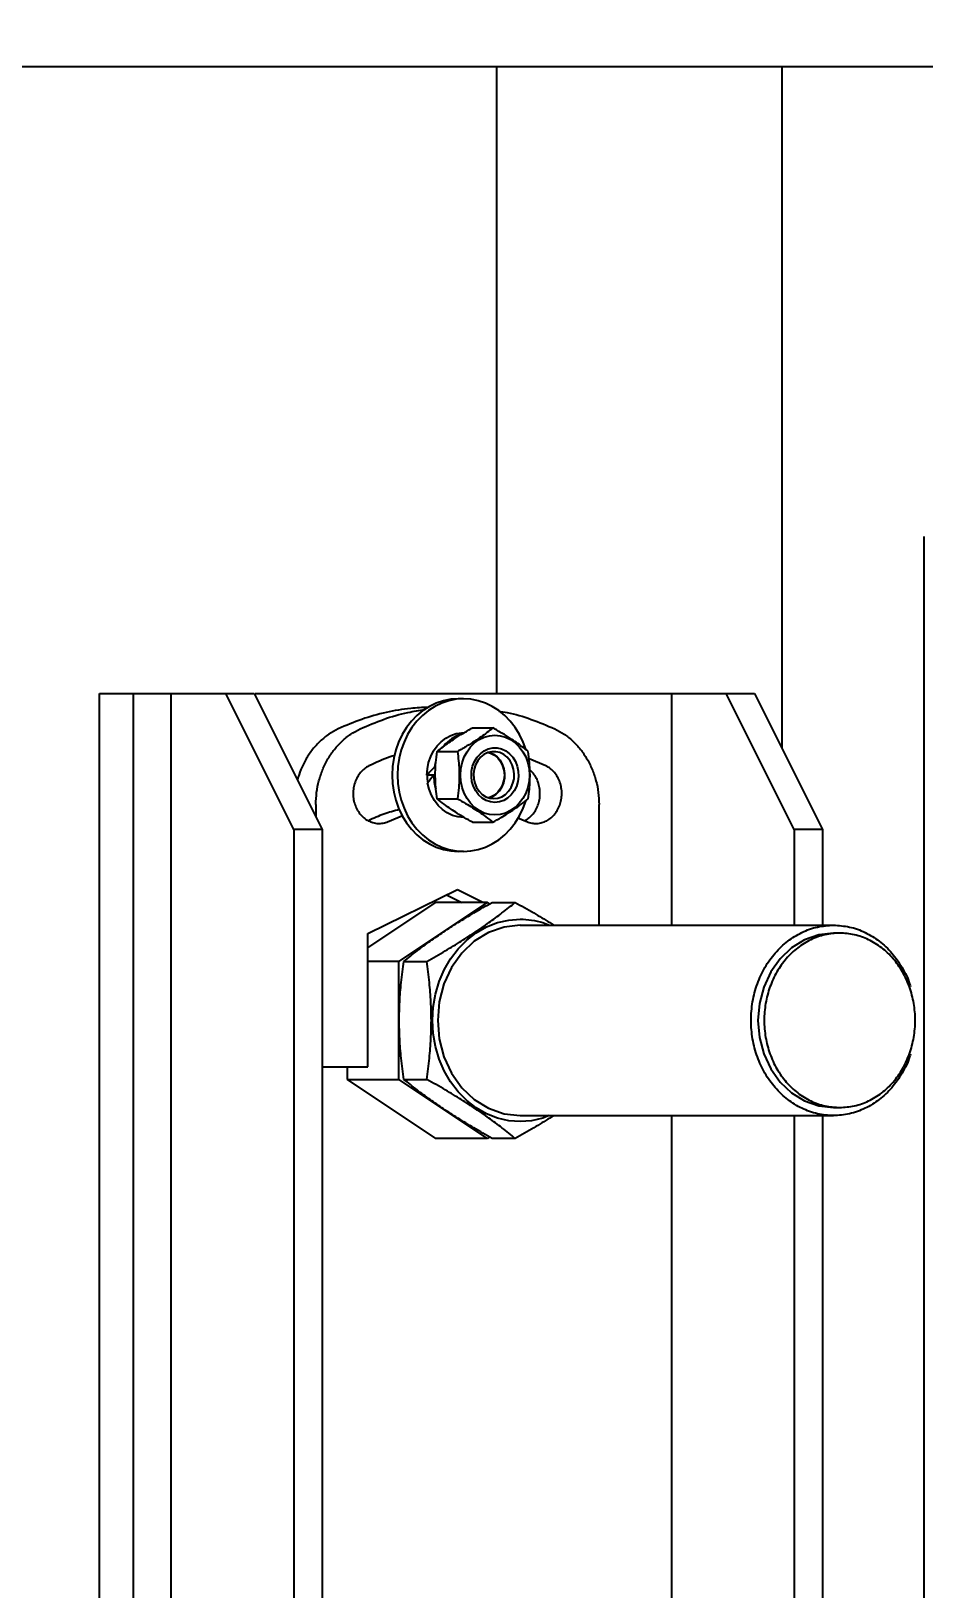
# Model space of a CAD drawing. Header units: millimetres. Extents: x 861 to 27901, y 673 to 17923.
# Drawn here: x 11193.6 to 11453.3, y 10258.8 to 10712 of the extents above; entities that cross this region are included whole.
import ezdxf

# ---------------------------------------------------------------- set-up
doc = ezdxf.new("R2010")
doc.units = ezdxf.units.MM
doc.header["$LTSCALE"] = 33.3
doc.layers.add('CAPA_1', color=7, linetype='Continuous')
doc.styles.add('SLDTEXTSTYLE0', font='TXT', dxfattribs={"width": 0.75})
doc.dimstyles.new('SLDDIMSTYLE0', dxfattribs={"dimtxt": 66.6, "dimasz": 66.6, "dimexe": 0, "dimexo": 0.0625, "dimgap": 16.65, "dimtad": 2, "dimdec": 0, "dimlfac": 1.261261, "dimrnd": 1e-09, "dimzin": 12, "dimdsep": 46, "dimtxsty": 'SLDTEXTSTYLE0', "dimsah": 1, "dimcen": 0.09, "dimadec": 0, "dimazin": 3, "dimtfac": 1, "dimtdec": 0, "dimtofl": 0, "dimtmove": 0, "dimatfit": 3, "dimfxl": 1, "dimfrac": 2, "dimtolj": 1, "dimtzin": 12, "dimarcsym": 0})

# ---------------------------------------------------------------- blocks, each defined once
blk = doc.blocks.new('_D_22')
at = {"layer": 'CAPA_1', "transparency": 16777216}
for p, q in [((5852.28, 10660.74), (5852.28, 11574.36)), ((14197.89, 11069.7), (14197.89, 11574.36)), ((5852.28, 11541.06), (14197.89, 11541.06))]:
    blk.add_line(p, q, dxfattribs=at)
for points in [[(5852.28, 11541.06), (5918.88, 11530.81), (5918.88, 11551.3)], [(14197.89, 11541.06), (14131.29, 11551.3), (14131.29, 11530.81)]]:
    blk.add_solid(points, dxfattribs=at)
at = {"layer": 'CAPA_1', "transparency": 16777216, "insert": (9902.06, 11626.91), "char_height": 66.6, "attachment_point": 1, "style": 'SLDTEXTSTYLE0'}
blk.add_mtext('10526', dxfattribs=at)

msp = doc.modelspace()

# ---------------------------------------------------------------- linework, layer by layer
at = {"color": 7, "linetype": 'Continuous', "lineweight": 25}
for p, q in [((10978.25, 10701.7), (11378.12, 10701.7)), ((11329.02, 10519.34), (11329.02, 10701.7)), ((11411.95, 10701.7), (11411.95, 10503.47)), ((11453.29, 10564.93), (11453.29, 9672.96)), ((11213.45, 10519.34), (11258.44, 10519.34)), ((11213.45, 9718.55), (11213.45, 10519.34)), ((11223.36, 9718.55), (11223.36, 10519.34)), ((11234.34, 9718.55), (11234.34, 10519.34)), ((11270.02, 10479.7), (11250.2, 10519.34)), ((11258.44, 10519.34), (11278.26, 10479.7)), ((11258.72, 10519.34), (11404.01, 10519.34)), ((11379.91, 10519.34), (11379.91, 10451.89)), ((11415.59, 10479.7), (11395.77, 10519.34)), ((11404.01, 10519.34), (11423.83, 10479.7)), ((11319.37, 10517.75), (11317.79, 10517.75)), ((11321.97, 10509.28), (11327.88, 10509.28)), ((11311.67, 10502.42), (11317.58, 10502.42)), ((11311.2, 10499.29), (11310.89, 10497.84)), ((11310.89, 10497.84), (11311.23, 10497.84)), ((11343.35, 10498.22), (11338.42, 10500.31)), ((11311.16, 10495.55), (11308.72, 10495.55)), ((11311.67, 10488.69), (11317.58, 10488.69)), ((11276.39, 10486.96), (11276.39, 10483.43)), ((11297.74, 10482.17), (11301.61, 10483.81)), ((11335.18, 10483.13), (11337.44, 10482.17)), ((11358.79, 10451.89), (11358.79, 10486.96)), ((11270.02, 10479.7), (11270.02, 9758.2)), ((11278.26, 10479.7), (11270.02, 10479.7)), ((11278.26, 10479.7), (11278.26, 9758.2)), ((11321.97, 10481.82), (11327.88, 10481.82)), ((11415.59, 10479.7), (11415.59, 10451.89)), ((11423.83, 10479.7), (11415.59, 10479.7)), ((11423.83, 10479.7), (11423.83, 10451.89)), ((11319.37, 10473.35), (11317.79, 10473.35)), ((11291.5, 10449.46), (11317.59, 10462.25)), ((11314.42, 10460.7), (11318.85, 10458.53)), ((11317.59, 10462.25), (11325.19, 10458.53)), ((11311.25, 10458.53), (11291.5, 10445.36)), ((11300.56, 10441.36), (11326.31, 10458.53)), ((11326.31, 10458.53), (11311.25, 10458.53)), ((11326.31, 10458.53), (11326.97, 10458.09)), ((11327.73, 10458.53), (11334.41, 10458.53)), ((11335.83, 10451.89), (11427.01, 10451.89)), ((11291.5, 10410.72), (11291.5, 10449.46)), ((11428.81, 10449.57), (11427.01, 10449.57)), ((11300.56, 10441.36), (11291.5, 10441.36)), ((11300.56, 10407.03), (11300.56, 10441.36)), ((11301.98, 10441.36), (11308.66, 10441.36)), ((11278.26, 10410.72), (11291.5, 10410.72)), ((11285.5, 10410.72), (11285.5, 10407.03)), ((11285.5, 10407.03), (11311.25, 10389.86)), ((11285.5, 10407.03), (11300.56, 10407.03)), ((11326.31, 10389.86), (11300.56, 10407.03)), ((11301.98, 10407.03), (11308.66, 10407.03)), ((11427.01, 10398.82), (11428.81, 10398.82)), ((11335.83, 10396.5), (11427.01, 10396.5)), ((11379.91, 10396.5), (11379.91, 10146.7)), ((11415.59, 10396.5), (11415.59, 10146.7)), ((11423.83, 10396.5), (11423.83, 10146.7)), ((11326.31, 10389.86), (11311.25, 10389.86)), ((11326.97, 10390.3), (11326.31, 10389.86)), ((11334.41, 10389.86), (11327.73, 10389.86))]:
    msp.add_line(p, q, dxfattribs=at)
at = {"color": 7, "linetype": 'Continuous', "lineweight": 25, "flags": 128}
for points in [[(11317.79, 10517.75), (11315.64, 10517.61), (11313.51, 10517.2), (11311.44, 10516.51), (11309.45, 10515.55), (11307.56, 10514.35), (11305.8, 10512.91), (11304.19, 10511.25), (11302.76, 10509.39), (11301.51, 10507.36), (11300.47, 10505.18), (11299.64, 10502.88), (11299.05, 10500.49), (11298.68, 10498.04), (11298.56, 10495.55), (11298.68, 10493.07), (11299.05, 10490.61), (11299.64, 10488.22), (11300.47, 10485.92), (11301.51, 10483.74), (11302.76, 10481.71), (11304.19, 10479.85), (11305.8, 10478.2), (11307.56, 10476.76), (11309.45, 10475.55), (11311.44, 10474.6), (11313.51, 10473.91), (11315.64, 10473.49), (11317.79, 10473.35)], [(11337.45, 10503.13), (11336.7, 10505.18), (11335.65, 10507.36), (11334.41, 10509.39), (11332.97, 10511.25), (11331.36, 10512.91), (11329.6, 10514.35), (11327.72, 10515.55), (11325.72, 10516.51), (11323.65, 10517.2), (11321.53, 10517.61), (11319.37, 10517.75), (11317.22, 10517.61), (11315.1, 10517.2), (11313.02, 10516.51), (11311.03, 10515.55), (11309.15, 10514.35), (11307.39, 10512.91), (11305.78, 10511.25), (11304.34, 10509.39), (11303.1, 10507.36), (11302.05, 10505.18), (11301.23, 10502.88), (11300.63, 10500.49), (11300.27, 10498.04), (11300.15, 10495.55), (11300.27, 10493.07), (11300.63, 10490.61), (11301.23, 10488.22), (11302.05, 10485.92), (11303.1, 10483.74), (11304.34, 10481.71), (11305.78, 10479.85), (11307.39, 10478.2), (11309.15, 10476.76), (11311.03, 10475.55), (11313.02, 10474.6), (11315.1, 10473.91), (11317.22, 10473.49), (11319.37, 10473.35)], [(11308.72, 10495.55), (11308.84, 10497.42), (11309.21, 10499.24), (11309.81, 10500.97), (11310.63, 10502.58), (11311.65, 10504.03), (11312.85, 10505.28), (11314.2, 10506.31), (11315.67, 10507.09), (11317.23, 10507.61), (11318.84, 10507.84), (11319.37, 10507.86)], [(11328.49, 10507.15), (11330.06, 10507.01), (11331.6, 10506.58), (11333.05, 10505.88), (11334.4, 10504.93), (11335.59, 10503.75), (11336.62, 10502.37), (11337.44, 10500.82), (11338.04, 10499.14), (11338.41, 10497.37), (11338.53, 10495.55), (11338.41, 10493.74), (11338.04, 10491.97), (11337.44, 10490.29), (11336.62, 10488.74), (11335.59, 10487.35), (11334.4, 10486.17), (11333.05, 10485.22), (11331.6, 10484.52), (11330.06, 10484.1), (11328.49, 10483.96), (11326.92, 10484.1), (11325.39, 10484.52), (11323.93, 10485.22), (11322.59, 10486.17), (11321.39, 10487.35), (11320.37, 10488.74), (11319.55, 10490.29), (11318.94, 10491.97), (11318.57, 10493.74), (11318.45, 10495.55), (11318.57, 10497.37), (11318.94, 10499.14), (11319.55, 10500.82), (11320.37, 10502.37), (11321.39, 10503.75), (11322.59, 10504.93), (11323.93, 10505.88), (11325.39, 10506.58), (11326.92, 10507.01), (11328.49, 10507.15)], [(11328.49, 10487.62), (11327.19, 10487.77), (11325.94, 10488.19), (11324.78, 10488.88), (11323.75, 10489.81), (11322.9, 10490.95), (11322.25, 10492.26), (11321.82, 10493.68), (11321.63, 10495.18), (11321.7, 10496.68), (11322, 10498.15), (11322.55, 10499.52), (11323.3, 10500.74), (11324.25, 10501.78), (11325.35, 10502.6), (11326.56, 10503.16), (11327.84, 10503.44), (11329.15, 10503.44), (11330.43, 10503.16), (11331.64, 10502.6), (11332.74, 10501.78), (11333.68, 10500.74), (11334.44, 10499.52), (11334.98, 10498.15), (11335.29, 10496.68), (11335.35, 10495.18), (11335.17, 10493.68), (11334.74, 10492.26), (11334.09, 10490.95), (11333.23, 10489.81), (11332.2, 10488.88), (11331.04, 10488.19), (11329.79, 10487.77), (11328.49, 10487.62)], [(11328.18, 10488.7), (11329.38, 10488.84), (11330.52, 10489.25), (11331.57, 10489.93), (11332.49, 10490.83), (11333.22, 10491.93), (11333.75, 10493.17), (11334.05, 10494.51), (11334.11, 10495.9), (11333.93, 10497.27), (11333.51, 10498.57), (11332.88, 10499.75), (11332.05, 10500.75), (11331.06, 10501.55), (11329.96, 10502.09), (11328.78, 10502.37), (11327.58, 10502.37), (11326.41, 10502.09), (11325.3, 10501.55), (11324.32, 10500.75), (11323.49, 10499.75), (11322.85, 10498.57), (11322.44, 10497.27), (11322.25, 10495.9), (11322.31, 10494.51), (11322.62, 10493.17), (11323.14, 10491.93), (11323.88, 10490.83), (11324.79, 10489.93), (11325.84, 10489.25), (11326.99, 10488.84), (11328.18, 10488.7)], [(11326.52, 10502.15), (11327.23, 10501.94), (11328.34, 10501.37), (11329.32, 10500.54), (11330.14, 10499.5), (11330.74, 10498.28), (11331.12, 10496.95), (11331.25, 10495.55), (11331.12, 10494.16), (11330.74, 10492.82), (11330.14, 10491.61), (11329.32, 10490.56), (11328.34, 10489.74), (11327.23, 10489.17), (11326.52, 10488.96)], [(11326.77, 10502.21), (11326.96, 10502.15), (11328.09, 10501.64), (11329.11, 10500.87), (11329.97, 10499.88), (11330.63, 10498.71), (11331.08, 10497.4), (11331.28, 10496.02), (11331.24, 10494.62), (11330.96, 10493.26), (11330.43, 10491.99), (11329.7, 10490.87), (11328.78, 10489.95), (11327.73, 10489.26), (11326.77, 10488.89)], [(11319.37, 10483.25), (11317.74, 10483.39), (11316.15, 10483.82), (11314.63, 10484.53), (11313.23, 10485.5), (11311.97, 10486.71), (11310.88, 10488.12), (11310, 10489.71), (11309.33, 10491.44), (11308.9, 10493.26)], [(11319.37, 10473.35), (11321.53, 10473.49), (11323.65, 10473.91), (11325.72, 10474.6), (11327.72, 10475.55), (11329.6, 10476.76), (11331.36, 10478.2), (11332.97, 10479.85), (11334.41, 10481.71), (11335.65, 10483.74), (11336.7, 10485.92), (11337.45, 10487.98)], [(11344.32, 10396.5), (11342.42, 10395.76), (11339.15, 10395.01), (11335.83, 10394.76), (11332.5, 10395.01), (11329.23, 10395.76), (11326.07, 10397), (11323.08, 10398.7), (11320.31, 10400.84), (11317.8, 10403.38), (11315.6, 10406.28), (11313.75, 10409.48), (11312.28, 10412.93), (11311.2, 10416.58), (11310.55, 10420.35), (11310.34, 10424.2), (11310.55, 10428.04), (11311.2, 10431.81), (11312.28, 10435.46), (11313.75, 10438.91), (11315.6, 10442.11), (11317.8, 10445.01), (11320.31, 10447.55), (11323.08, 10449.69), (11326.07, 10451.39), (11329.23, 10452.63), (11332.5, 10453.38), (11335.83, 10453.63)], [(11335.83, 10451.89), (11331.15, 10451.35), (11326.65, 10449.78), (11322.5, 10447.22), (11318.87, 10443.78), (11315.89, 10439.58), (11313.67, 10434.79), (11312.31, 10429.6), (11311.85, 10424.2), (11312.31, 10418.79), (11313.67, 10413.6), (11315.89, 10408.81), (11318.87, 10404.61), (11322.5, 10401.17), (11326.65, 10398.61), (11331.15, 10397.04), (11335.83, 10396.5)], [(11427.01, 10449.57), (11422.72, 10449.08), (11418.6, 10447.64), (11414.8, 10445.29), (11411.47, 10442.14), (11408.74, 10438.29), (11406.71, 10433.9), (11405.46, 10429.14), (11405.03, 10424.2), (11405.46, 10419.25), (11406.71, 10414.49), (11408.74, 10410.1), (11411.47, 10406.25), (11414.8, 10403.1), (11418.6, 10400.76), (11422.72, 10399.31), (11427.01, 10398.82)]]:
    msp.add_lwpolyline(points, dxfattribs=at)
at = {"color": 7, "linetype": 'Continuous', "lineweight": 25}
for centre, radius, start, end in [((11321.84, 10497.4), 10.55, 108.0254, 140.9396), ((11322.87, 10495.55), 14.13, 179.9919, 189.3104), ((11324.69, 10495.53), 13.99, 179.9276, 196.7245)]:
    msp.add_arc(centre, radius, start, end, dxfattribs=at)
for centre, start_param, end_param in [((11319.37, 10495.55), 1.875102, 2.062193), ((11321.36, 10495.55), 2.062193, 2.249285)]:
    msp.add_ellipse(centre, major_axis=(14.42, 10.85), ratio=0.402543, start_param=start_param, end_param=end_param, dxfattribs=at)
for points in [[(11378.12, 10701.7), (11383.14, 10701.7), (11393.18, 10701.7), (11407.72, 10701.7), (11421.85, 10701.7), (11435.5, 10701.7), (11448.66, 10701.7), (11461.3, 10701.7), (11473.4, 10701.7), (11484.92, 10701.7), (11495.86, 10701.7), (11506.17, 10701.7), (11515.9, 10701.7), (11521.83, 10701.7), (11524.8, 10701.7)], [(11276.39, 10486.96), (11276.44, 10488.14), (11276.52, 10490.49), (11277.23, 10493.94), (11278.33, 10497.23), (11279.85, 10500.3), (11281.74, 10503.08), (11283.98, 10505.5), (11286.48, 10507.55), (11288.34, 10508.52), (11289.27, 10509.01)], [(11345.91, 10509.01), (11346.84, 10508.52), (11348.7, 10507.55), (11351.2, 10505.5), (11353.44, 10503.08), (11355.33, 10500.3), (11356.85, 10497.23), (11357.96, 10493.94), (11358.66, 10490.49), (11358.75, 10488.14), (11358.79, 10486.96)], [(11291.84, 10498.22), (11291.39, 10497.97), (11290.5, 10497.46), (11289.37, 10496.34), (11288.43, 10495.01), (11287.74, 10493.48), (11287.32, 10491.83), (11287.18, 10490.12), (11287.34, 10488.41), (11287.79, 10486.77), (11288.5, 10485.25), (11289.46, 10483.93), (11290.62, 10482.85), (11291.94, 10482.06), (11293.37, 10481.57), (11294.85, 10481.42), (11296.34, 10481.59), (11297.27, 10481.97), (11297.74, 10482.17)], [(11337.44, 10482.17), (11337.91, 10481.97), (11338.84, 10481.59), (11340.33, 10481.42), (11341.81, 10481.57), (11343.24, 10482.06), (11344.56, 10482.85), (11345.72, 10483.93), (11346.68, 10485.25), (11347.39, 10486.77), (11347.84, 10488.41), (11348, 10490.12), (11347.86, 10491.83), (11347.44, 10493.48), (11346.75, 10495.01), (11345.82, 10496.34), (11344.68, 10497.46), (11343.79, 10497.97), (11343.35, 10498.22)], [(11428.81, 10398.82), (11427.37, 10398.92), (11424.5, 10399.11), (11420.35, 10400.62), (11416.52, 10402.96), (11413.17, 10406.14), (11410.42, 10410.01), (11408.38, 10414.42), (11407.12, 10419.21), (11406.7, 10424.2), (11407.12, 10429.18), (11408.38, 10433.97), (11410.42, 10438.38), (11413.17, 10442.25), (11416.52, 10445.43), (11420.35, 10447.79), (11424.5, 10449.24), (11428.81, 10449.73), (11433.12, 10449.24), (11437.27, 10447.79), (11441.1, 10445.43), (11444.45, 10442.25), (11447.2, 10438.38), (11449.24, 10433.97), (11450.5, 10429.18), (11450.92, 10424.2), (11450.5, 10419.21), (11449.24, 10414.42), (11447.2, 10410.01), (11444.45, 10406.14), (11441.1, 10402.96), (11437.27, 10400.62), (11433.12, 10399.11), (11430.25, 10398.92), (11428.81, 10398.82)]]:
    msp.add_open_spline(points, degree=3, dxfattribs=at)
for points, knots in [([(11309.06, 10515.25), (11307.37, 10515.19), (11303.26, 10515.05), (11296.8, 10513.87), (11289.73, 10511.94), (11285.19, 10509.99), (11282.92, 10509.01)], [0, 0, 0, 0, 0.188885, 0.459257, 0.729628, 1, 1, 1, 1]), ([(11289.27, 10509.01), (11291.54, 10509.98), (11296.07, 10511.92), (11302.42, 10513.75), (11306.48, 10514.36), (11308.15, 10514.6)], [0, 0, 0, 0, 0.371203, 0.742407, 1, 1, 1, 1]), ([(11329.63, 10514.17), (11330.43, 10514.04), (11333.62, 10513.55), (11339.11, 10511.91), (11343.65, 10509.97), (11345.91, 10509.01)], [0, 0, 0, 0, 0.1427758, 0.5713879, 1, 1, 1, 1]), ([(11282.92, 10509.01), (11282, 10508.52), (11280.14, 10507.55), (11277.64, 10505.5), (11275.4, 10503.09), (11273.51, 10500.3), (11272, 10497.32), (11271.35, 10495.18), (11271.03, 10494.15)], [0, 0, 0, 0, 0.168738, 0.337476, 0.506214, 0.674952, 0.84369, 1, 1, 1, 1]), ([(11311.67, 10502.42), (11312.24, 10502.88), (11313.3, 10503.74), (11315.05, 10505.02), (11316.98, 10506.32), (11319.27, 10507.75), (11321.04, 10508.75), (11321.97, 10509.28)], [0, 0, 0, 0, 0.2034566, 0.3835874, 0.5549589, 0.7631645, 1, 1, 1, 1]), ([(11327.88, 10509.28), (11327.31, 10508.83), (11326.25, 10507.97), (11324.5, 10506.68), (11322.57, 10505.38), (11320.28, 10503.95), (11318.51, 10502.95), (11317.58, 10502.42)], [0, 0, 0, 0, 0.203457, 0.383587, 0.554959, 0.763165, 1, 1, 1, 1]), ([(11338.18, 10502.42), (11337.61, 10502.88), (11336.55, 10503.74), (11334.8, 10505.02), (11332.87, 10506.32), (11330.58, 10507.75), (11328.81, 10508.75), (11327.88, 10509.28)], [0, 0, 0, 0, 0.203457, 0.383587, 0.554959, 0.763165, 1, 1, 1, 1]), ([(11299.24, 10501.2), (11298.84, 10501.09), (11296.3, 10500.36), (11293.88, 10499.2), (11291.84, 10498.22)], [0, 0, 0, 0, 0.157058, 1, 1, 1, 1]), ([(11311.67, 10488.69), (11311.55, 10489.6), (11311.33, 10491.32), (11311.15, 10493.89), (11311.13, 10496.49), (11311.27, 10499.35), (11311.54, 10501.35), (11311.67, 10502.42)], [0, 0, 0, 0, 0.203457, 0.383587, 0.554959, 0.763165, 1, 1, 1, 1]), ([(11317.58, 10502.42), (11317.7, 10501.5), (11317.92, 10499.78), (11318.1, 10497.22), (11318.12, 10494.61), (11317.98, 10491.75), (11317.72, 10489.75), (11317.58, 10488.69)], [0, 0, 0, 0, 0.2034566, 0.3835874, 0.5549589, 0.7631645, 1, 1, 1, 1]), ([(11338.18, 10488.69), (11338.3, 10489.6), (11338.52, 10491.32), (11338.7, 10493.89), (11338.72, 10496.49), (11338.57, 10499.35), (11338.31, 10501.35), (11338.18, 10502.42)], [0, 0, 0, 0, 0.203457, 0.383587, 0.554959, 0.763165, 1, 1, 1, 1]), ([(11337.17, 10482.28), (11337.52, 10482.47), (11338.31, 10482.91), (11339.38, 10483.94), (11340.34, 10485.25), (11341.05, 10486.77), (11341.5, 10488.41), (11341.65, 10490.12), (11341.52, 10491.83), (11341.1, 10493.48), (11340.41, 10495), (11339.59, 10496.23), (11338.93, 10496.82), (11338.66, 10497.06)], [0, 0, 0, 0, 0.074551, 0.170098, 0.265644, 0.36119, 0.456736, 0.552282, 0.647828, 0.743375, 0.838921, 0.934467, 1, 1, 1, 1]), ([(11321.97, 10481.82), (11321.17, 10482.28), (11319.65, 10483.14), (11317.55, 10484.42), (11315.57, 10485.72), (11313.58, 10487.15), (11312.33, 10488.15), (11311.67, 10488.69)], [0, 0, 0, 0, 0.203457, 0.383587, 0.554959, 0.763165, 1, 1, 1, 1]), ([(11317.58, 10488.69), (11318.38, 10488.23), (11319.9, 10487.37), (11322, 10486.09), (11323.98, 10484.78), (11325.97, 10483.35), (11327.22, 10482.35), (11327.88, 10481.82)], [0, 0, 0, 0, 0.203457, 0.383587, 0.554959, 0.763165, 1, 1, 1, 1]), ([(11327.88, 10481.82), (11328.68, 10482.28), (11330.2, 10483.14), (11332.3, 10484.42), (11334.28, 10485.72), (11336.27, 10487.15), (11337.51, 10488.15), (11338.18, 10488.69)], [0, 0, 0, 0, 0.203457, 0.383587, 0.554959, 0.763165, 1, 1, 1, 1]), ([(11300.71, 10485.53), (11299.19, 10485.13), (11296.1, 10484.31), (11293.16, 10482.96), (11291.67, 10482.28)], [0, 0, 0, 0, 0.49305, 1, 1, 1, 1]), ([(11301.98, 10441.36), (11303.24, 10442.38), (11305.63, 10444.33), (11309.51, 10447.2), (11313.48, 10449.94), (11317.73, 10452.68), (11322.49, 10455.56), (11325.92, 10457.5), (11327.73, 10458.53)], [0, 0, 0, 0, 0.1823753, 0.3457486, 0.5, 0.6542506, 0.8176238, 1, 1, 1, 1]), ([(11308.66, 10441.36), (11310.48, 10442.39), (11313.91, 10444.33), (11318.66, 10447.21), (11322.91, 10449.94), (11326.87, 10452.68), (11330.75, 10455.56), (11333.15, 10457.5), (11334.41, 10458.53)], [0, 0, 0, 0, 0.1826877, 0.3459844, 0.5, 0.6540051, 0.8173015, 1, 1, 1, 1]), ([(11334.41, 10458.53), (11336.22, 10457.5), (11339.64, 10455.56), (11343.38, 10453.33), (11345.22, 10452.13), (11345.6, 10451.89)], [0, 0, 0, 0, 0.470359, 0.890792, 1, 1, 1, 1]), ([(11335.83, 10453.63), (11336.94, 10453.58), (11339.16, 10453.47), (11342.02, 10452.85), (11343.69, 10452.15), (11344.32, 10451.89)], [0, 0, 0, 0, 0.384766, 0.769531, 1, 1, 1, 1]), ([(11449.36, 10414.37), (11449.3, 10414.11), (11448.8, 10412.12), (11447.02, 10408.73), (11444.09, 10404.48), (11440.41, 10401.02), (11436.24, 10398.45), (11431.71, 10396.86), (11427.01, 10396.33), (11422.3, 10396.86), (11417.77, 10398.45), (11413.6, 10401.02), (11409.94, 10404.49), (11406.94, 10408.71), (11404.71, 10413.53), (11403.33, 10418.76), (11402.87, 10424.2), (11403.33, 10429.63), (11404.71, 10434.86), (11406.94, 10439.68), (11409.94, 10443.9), (11413.6, 10447.37), (11417.77, 10449.93), (11422.3, 10451.58), (11425.44, 10451.78), (11427.01, 10451.89)], [0, 0, 0, 0, 0.006736, 0.051885, 0.097033, 0.142181, 0.18733, 0.232478, 0.277626, 0.322775, 0.367923, 0.413072, 0.45822, 0.503368, 0.548517, 0.593665, 0.638813, 0.683962, 0.72911, 0.774258, 0.819407, 0.864555, 0.909703, 0.954852, 1, 1, 1, 1]), ([(11427.01, 10451.89), (11428.57, 10451.78), (11431.71, 10451.58), (11436.24, 10449.93), (11440.41, 10447.37), (11444.09, 10443.91), (11447.02, 10439.66), (11448.8, 10436.27), (11449.3, 10434.28), (11449.36, 10434.02)], [0, 0, 0, 0, 0.162623, 0.325245, 0.487868, 0.650491, 0.813113, 0.975736, 1, 1, 1, 1]), ([(11301.98, 10407.03), (11301.7, 10409.08), (11301.19, 10412.96), (11300.75, 10418.71), (11300.6, 10424.2), (11300.75, 10429.68), (11301.19, 10435.43), (11301.7, 10439.31), (11301.98, 10441.36)], [0, 0, 0, 0, 0.182375, 0.345749, 0.5, 0.654251, 0.817624, 1, 1, 1, 1]), ([(11308.66, 10407.03), (11308.94, 10409.08), (11309.46, 10412.97), (11309.89, 10418.72), (11310.04, 10424.2), (11309.89, 10429.67), (11309.46, 10435.42), (11308.94, 10439.31), (11308.66, 10441.36)], [0, 0, 0, 0, 0.182688, 0.345984, 0.5, 0.654005, 0.817302, 1, 1, 1, 1]), ([(11327.73, 10389.86), (11325.92, 10390.89), (11322.49, 10392.83), (11317.73, 10395.71), (11313.48, 10398.45), (11309.51, 10401.19), (11305.63, 10404.06), (11303.24, 10406.01), (11301.98, 10407.03)], [0, 0, 0, 0, 0.182375, 0.345749, 0.5, 0.654251, 0.817624, 1, 1, 1, 1]), ([(11334.41, 10389.86), (11333.15, 10390.89), (11330.75, 10392.83), (11326.87, 10395.71), (11322.91, 10398.45), (11318.66, 10401.18), (11313.91, 10404.06), (11310.48, 10406), (11308.66, 10407.03)], [0, 0, 0, 0, 0.182688, 0.345984, 0.5, 0.654005, 0.817302, 1, 1, 1, 1]), ([(11345.6, 10396.5), (11345.22, 10396.26), (11343.38, 10395.06), (11339.64, 10392.83), (11336.22, 10390.89), (11334.41, 10389.86)], [0, 0, 0, 0, 0.109181, 0.529614, 1, 1, 1, 1])]:
    msp.add_open_spline(points, degree=3, knots=knots, dxfattribs=at)

# ---------------------------------------------------------------- dimensions: what is measured, and where the dimension line sits
at = {"layer": 'CAPA_1'}
dim = msp.add_linear_dim(base=(14197.89, 11541.06), p1=(5852.28, 10618.45), p2=(14197.89, 11027.4), dimstyle='SLDDIMSTYLE0', dxfattribs=at)
dim.commit()
dim.dimension.update_dxf_attribs({"geometry": '_D_22', "text_midpoint": (10025.08, 11541.06), "dimtype": 160})

doc.saveas('drawing.dxf')
